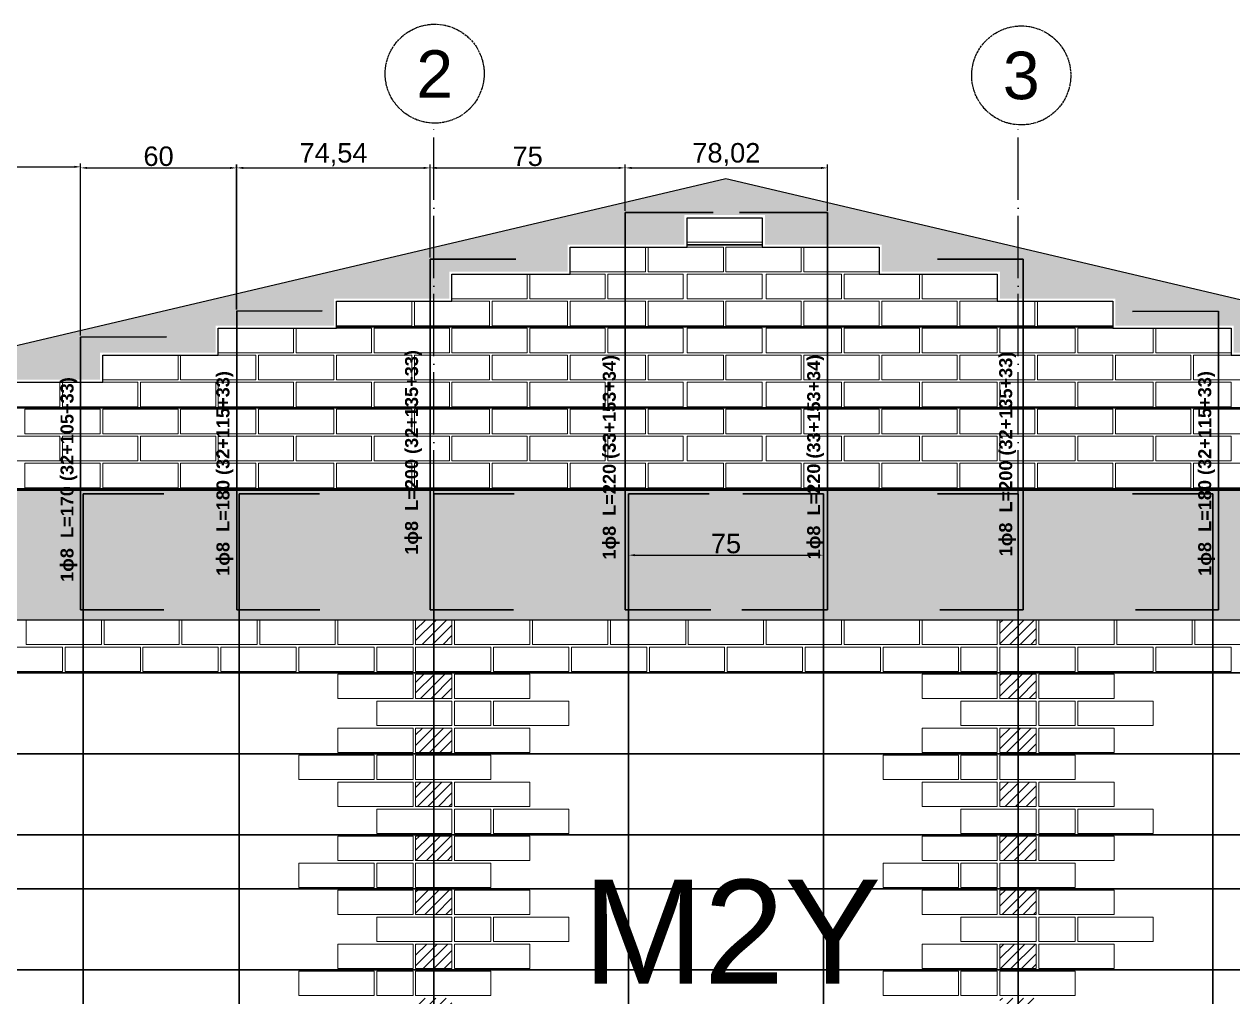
# Model space of a CAD drawing. Header units: centimetres. Extents: x 778 to 15841, y 1585 to 3584.
# Drawn here: x 8023.4 to 8488.8, y 3013.8 to 3388.4 of the extents above; entities that cross this region are included whole.
import ezdxf

# ---------------------------------------------------------------- set-up
doc = ezdxf.new("R2010")
doc.units = ezdxf.units.CM
doc.linetypes.add('ACAD_ISO04W100', pattern=[30, 24, -3, 0, -3])
doc.linetypes.add('TransientTextAxis', pattern=[0.3, 0.2, -0.1, 0, 0])
doc.layers.get('DEFPOINTS').update_dxf_attribs({"color": 250})
doc.layers.add('armadura horizotal', color=7, linetype='Continuous', lineweight=30, true_color=0xff9eff)
doc.layers.add('Ceramico 1.0', color=7, linetype='Continuous', lineweight=5, true_color=0xc73200)
doc.layers.add('armadura vertical', color=6, linetype='Continuous', lineweight=30)
for name, color, linetype in [('Cadena', 8, 'Continuous'), ('Cotas', 80, 'Continuous'), ('EJES', 8, 'Continuous'), ('TEXTO-PIERS', 7, 'Continuous')]:
    doc.layers.add(name, color=color, linetype=linetype)
doc.styles.get("Standard").update_dxf_attribs({"font": 'arial.ttf'})
doc.dimstyles.new('ISO-25', dxfattribs={"dimtxt": 7.5, "dimasz": 2.5, "dimexe": 1.25, "dimexo": 0.625, "dimtad": 1, "dimtxsty": 'Standard', "dimcen": 2.5, "dimadec": 0, "dimazin": 0, "dimtfac": 1, "dimtmove": 0, "dimatfit": 3, "dimfxl": 1, "dimarcsym": 0})
pattern_1 = [(50, (2632.574, 11.806), (36.43693, -3.18782), [3.81, -41.91]), (355, (2632.574, 11.806), (-7.04868, 38.21137), [3.048, -33.52812]), (100.45144, (2635.61, 11.54), (29.38825, 35.02355), [3.238, -35.61805]), (46.1842, (2632.574, 21.966), (54.2158, -8.40847), [5.715, -62.865]), (96.6356, (2637.09, 21.265), (47.48083, 49.48522), [4.857, -53.4271]), (351.18415, (2632.574, 21.966), (47.48083, 49.48522), [4.572, -50.29195]), (21, (2637.654, 19.426), (30.32288, -20.45304), [3.81, -41.91]), (326, (2637.654, 19.426), (12.3604, 36.8376), [3.048, -33.528]), (71.45144, (2640.18, 17.72), (42.68328, 16.38455), [3.238, -35.61799]), (37.5, (2632.574, 11.806), (0.61772, 16.911008), [0, -33.1216, 0, -34.036, 0, -33.655]), (7.5, (2632.574, 11.806), (13.363933, 20.036115), [0, -19.4056, 0, -32.3596, 0, -12.827]), (327.5, (2621.245, 11.806), (27.11812, -1.14575), [0, -12.7, 0, -39.624, 0, -52.578]), (317.5, (2616.165, 11.806), (29.62584, 5.0853), [0, -16.51, 0, -26.3144, 0, -37.338])]

# ---------------------------------------------------------------- blocks, each defined once
blk = doc.blocks.new('*D206')
at = {"layer": 'Cotas', "color": 0, "lineweight": -2, "transparency": 16777216}
for p, q in [((8256.13, 3206.82), (8256.13, 3182.63)), ((8331.13, 3206.82), (8331.13, 3182.63)), ((8258.63, 3183.88), (8328.63, 3183.88))]:
    blk.add_line(p, q, dxfattribs=at)
at = {"layer": 'Cotas', "color": 0, "transparency": 16777216}
for points in [[(8258.63, 3184.29), (8258.63, 3183.46), (8256.13, 3183.88)], [(8328.63, 3184.29), (8328.63, 3183.46), (8331.13, 3183.88)]]:
    blk.add_solid(points, dxfattribs=at)
at = {"layer": 'DEFPOINTS', "color": 0, "transparency": 16777216}
for p in [(8256.13, 3207.44), (8331.13, 3207.44), (8331.13, 3183.88)]:
    blk.add_point(p, dxfattribs=at)
at = {"layer": 'Cotas', "color": 0, "transparency": 16777216, "insert": (8293.63, 3188.31), "char_height": 7.5, "attachment_point": 5}
blk.add_mtext('75', dxfattribs=at)
blk = doc.blocks.new('*D209')
at = {"layer": 'Cotas', "color": 0, "lineweight": -2, "transparency": 16777216}
for p, q in [((7985.13, 3253.49), (7985.13, 3334.69)), ((7987.63, 3333.44), (8042.63, 3333.44)), ((8045.13, 3268.49), (8045.13, 3334.69))]:
    blk.add_line(p, q, dxfattribs=at)
at = {"layer": 'Cotas', "color": 0, "transparency": 16777216}
for points in [[(7987.63, 3333.86), (7987.63, 3333.03), (7985.13, 3333.44)], [(8042.63, 3333.86), (8042.63, 3333.03), (8045.13, 3333.44)]]:
    blk.add_solid(points, dxfattribs=at)
at = {"layer": 'DEFPOINTS', "color": 0, "transparency": 16777216}
for p in [(8045.13, 3333.44), (8045.13, 3267.86), (7985.13, 3252.86)]:
    blk.add_point(p, dxfattribs=at)
at = {"layer": 'Cotas', "color": 0, "transparency": 16777216, "insert": (8015.13, 3337.9), "char_height": 7.5, "attachment_point": 5}
blk.add_mtext('60', dxfattribs=at)
blk = doc.blocks.new('*D210')
at = {"layer": 'Cotas', "color": 0, "lineweight": -2, "transparency": 16777216}
for p, q in [((8045.13, 3268.49), (8045.13, 3334.28)), ((8047.63, 3333.03), (8102.62, 3333.03)), ((8105.12, 3278.49), (8105.12, 3334.28))]:
    blk.add_line(p, q, dxfattribs=at)
at = {"layer": 'Cotas', "color": 0, "transparency": 16777216}
for points in [[(8047.63, 3333.44), (8047.63, 3332.61), (8045.13, 3333.03)], [(8102.62, 3333.44), (8102.62, 3332.61), (8105.12, 3333.03)]]:
    blk.add_solid(points, dxfattribs=at)
at = {"layer": 'DEFPOINTS', "color": 0, "transparency": 16777216}
for p in [(8105.12, 3333.03), (8105.12, 3277.86), (8045.13, 3267.86)]:
    blk.add_point(p, dxfattribs=at)
at = {"layer": 'Cotas', "color": 0, "transparency": 16777216, "insert": (8075.12, 3337.48), "char_height": 7.5, "attachment_point": 5}
blk.add_mtext('60', dxfattribs=at)
blk = doc.blocks.new('*D211')
at = {"layer": 'Cotas', "color": 0, "lineweight": -2, "transparency": 16777216}
for p, q in [((8105.21, 3278.49), (8105.21, 3334.28)), ((8107.71, 3333.03), (8177.26, 3333.03)), ((8179.76, 3298.49), (8179.76, 3334.28))]:
    blk.add_line(p, q, dxfattribs=at)
at = {"layer": 'Cotas', "color": 0, "transparency": 16777216}
for points in [[(8107.71, 3333.44), (8107.71, 3332.61), (8105.21, 3333.03)], [(8177.26, 3333.44), (8177.26, 3332.61), (8179.76, 3333.03)]]:
    blk.add_solid(points, dxfattribs=at)
at = {"layer": 'DEFPOINTS', "color": 0, "transparency": 16777216}
for p in [(8179.76, 3333.03), (8179.76, 3297.86), (8105.21, 3277.86)]:
    blk.add_point(p, dxfattribs=at)
at = {"layer": 'Cotas', "color": 0, "transparency": 16777216, "insert": (8142.49, 3338.14), "char_height": 7.5, "attachment_point": 5}
blk.add_mtext('74,54', dxfattribs=at)
blk = doc.blocks.new('*D212')
at = {"layer": 'Cotas', "color": 0, "lineweight": -2, "transparency": 16777216}
for p, q in [((8179.76, 3298.49), (8179.76, 3334.28)), ((8182.26, 3333.03), (8252.26, 3333.03)), ((8254.76, 3316.49), (8254.76, 3334.28))]:
    blk.add_line(p, q, dxfattribs=at)
at = {"layer": 'Cotas', "color": 0, "transparency": 16777216}
for points in [[(8182.26, 3333.44), (8182.26, 3332.61), (8179.76, 3333.03)], [(8252.26, 3333.44), (8252.26, 3332.61), (8254.76, 3333.03)]]:
    blk.add_solid(points, dxfattribs=at)
at = {"layer": 'DEFPOINTS', "color": 0, "transparency": 16777216}
for p in [(8254.76, 3333.03), (8254.76, 3315.86), (8179.76, 3297.86)]:
    blk.add_point(p, dxfattribs=at)
at = {"layer": 'Cotas', "color": 0, "transparency": 16777216, "insert": (8217.26, 3337.47), "char_height": 7.5, "attachment_point": 5}
blk.add_mtext('75', dxfattribs=at)
blk = doc.blocks.new('*D213')
at = {"layer": 'Cotas', "color": 0, "lineweight": -2, "transparency": 16777216}
for p, q in [((8254.76, 3316.49), (8254.76, 3334.28)), ((8257.26, 3333.03), (8330.28, 3333.03)), ((8332.78, 3316.49), (8332.78, 3334.28))]:
    blk.add_line(p, q, dxfattribs=at)
at = {"layer": 'Cotas', "color": 0, "transparency": 16777216}
for points in [[(8257.26, 3333.44), (8257.26, 3332.61), (8254.76, 3333.03)], [(8330.28, 3333.44), (8330.28, 3332.61), (8332.78, 3333.03)]]:
    blk.add_solid(points, dxfattribs=at)
at = {"layer": 'DEFPOINTS', "color": 0, "transparency": 16777216}
for p in [(8332.78, 3333.03), (8254.76, 3315.86), (8332.78, 3315.86)]:
    blk.add_point(p, dxfattribs=at)
at = {"layer": 'Cotas', "color": 0, "transparency": 16777216, "insert": (8293.77, 3338.16), "char_height": 7.5, "attachment_point": 5}
blk.add_mtext('78,02', dxfattribs=at)

msp = doc.modelspace()

# ---------------------------------------------------------------- hatches: boundary and pattern name
at = {"layer": 'Cadena'}
h = msp.add_hatch(dxfattribs=at)
h.set_pattern_fill('AR-CONC', color=256, scale=0.2)
h.set_pattern_definition(pattern_1)
h.paths.add_polyline_path([(8293.626, 3318.587), (8759.506, 3208.861), (8803.126, 3208.861), (8293.626, 3328.861), (7784.126, 3208.861), (7794.126, 3208.861), (7827.746, 3208.861)])
h = msp.add_hatch(dxfattribs=at)
h.set_pattern_fill('AR-CONC', color=256, scale=0.2)
h.paths.add_polyline_path([(7872.625, 3219.261), (7872.625, 3220.261), (7873.625, 3220.261), (7888.125, 3220.261), (7902.625, 3220.261), (7903.625, 3220.261), (7918.125, 3220.261), (7918.125, 3229.661), (7918.125, 3229.661), (7947.125, 3229.661), (7947.125, 3220.261), (7948.125, 3220.261), (7948.125, 3229.661), (7963.625, 3229.661), (7963.625, 3240.061), (7992.625, 3240.061), (7992.625, 3241.061), (7993.625, 3241.061), (8007.125, 3241.061), (8007.125, 3241.061), (8007.125, 3245.612), (8007.125, 3250.461), (8007.125, 3251.461), (8008.125, 3251.461), (8022.625, 3251.461), (8037.125, 3251.461), (8038.125, 3251.461), (8052.625, 3251.461), (8052.625, 3256.012), (8052.625, 3260.861), (8052.625, 3261.861), (8053.625, 3261.861), (8068.125, 3261.861), (8082.625, 3261.861), (8083.626, 3261.861), (8097.126, 3261.861), (8097.126, 3266.412), (8097.126, 3271.261), (8097.126, 3272.261), (8098.126, 3272.261), (8112.626, 3272.261), (8127.126, 3272.261), (8128.126, 3272.261), (8142.626, 3272.261), (8142.626, 3272.261), (8142.626, 3276.812), (8142.626, 3281.661), (8142.626, 3282.661), (8143.626, 3282.661), (8158.126, 3282.661), (8172.626, 3282.661), (8172.626, 3282.661), (8173.626, 3282.661), (8181.125, 3282.661), (8181.125, 3302.364), (7791.125, 3210.509), (7791.125, 3208.861), (7794.126, 3208.861), (7872.625, 3208.861), (7872.625, 3209.861), (7872.625, 3214.412)])
h.paths.add_polyline_path([(8293.626, 3328.861), (8181.125, 3302.364), (8181.125, 3282.661), (8187.126, 3282.661), (8187.126, 3282.661), (8187.126, 3287.212), (8187.126, 3292.061), (8187.126, 3293.061), (8188.126, 3293.061), (8202.626, 3293.061), (8217.126, 3293.061), (8218.126, 3293.061), (8232.626, 3293.061), (8232.626, 3297.612), (8232.626, 3302.461), (8232.626, 3303.461), (8233.626, 3303.461), (8248.126, 3303.461), (8262.626, 3303.461), (8262.626, 3303.461), (8263.626, 3303.461), (8277.626, 3303.461), (8277.626, 3304.461), (8277.626, 3309.012), (8277.626, 3313.861), (8277.626, 3314.861), (8278.626, 3314.861), (8293.126, 3314.861), (8307.626, 3314.861), (8308.626, 3314.861), (8308.626, 3313.861), (8308.626, 3309.161), (8308.626, 3304.461), (8308.626, 3303.461), (8322.626, 3303.461), (8323.626, 3303.461), (8338.126, 3303.461), (8352.626, 3303.461), (8353.626, 3303.461), (8353.626, 3302.461), (8353.626, 3297.612), (8353.626, 3293.061), (8368.126, 3293.061), (8369.126, 3293.061), (8383.626, 3293.061), (8398.126, 3293.061), (8399.126, 3293.061), (8399.126, 3292.061), (8399.126, 3287.212), (8399.126, 3282.661), (8406.125, 3282.661), (8406.125, 3302.364)])
h.paths.add_polyline_path([(8406.125, 3302.364), (8406.125, 3282.661), (8412.626, 3282.661), (8413.626, 3282.661), (8428.126, 3282.661), (8442.626, 3282.661), (8443.626, 3282.661), (8443.626, 3281.661), (8443.626, 3276.812), (8443.626, 3272.261), (8458.126, 3272.261), (8459.126, 3272.261), (8473.626, 3272.261), (8488.126, 3272.261), (8489.126, 3272.261), (8489.126, 3271.261), (8489.126, 3266.412), (8489.126, 3261.861), (8502.626, 3261.861), (8503.626, 3261.861), (8518.126, 3261.861), (8532.626, 3261.861), (8533.626, 3261.861), (8533.626, 3260.861), (8533.626, 3256.012), (8533.626, 3251.461), (8548.126, 3251.461), (8549.126, 3251.461), (8563.626, 3251.461), (8578.126, 3251.461), (8579.126, 3251.461), (8579.126, 3250.461), (8579.126, 3245.612), (8579.126, 3241.061), (8592.626, 3241.061), (8593.626, 3241.061), (8608.126, 3241.061), (8622.626, 3241.061), (8623.626, 3241.061), (8623.626, 3240.061), (8623.626, 3235.212), (8623.626, 3230.661), (8623.626, 3230.661), (8638.126, 3230.661), (8638.126, 3230.661), (8639.126, 3230.661), (8653.626, 3230.661), (8668.126, 3230.661), (8669.126, 3230.661), (8669.126, 3229.661), (8669.126, 3224.812), (8669.126, 3220.261), (8682.626, 3220.261), (8683.626, 3220.261), (8698.126, 3220.261), (8712.626, 3220.261), (8713.626, 3220.261), (8713.626, 3219.261), (8713.626, 3214.412), (8713.626, 3209.861), (8713.626, 3208.861), (8796.125, 3208.861), (8796.125, 3210.509)])
h = msp.add_hatch(dxfattribs=at)
h.set_pattern_fill('AR-CONC', color=256, scale=0.2)
h.set_pattern_definition(pattern_1)
h.paths.add_polyline_path([(8803.126, 3208.861), (7784.126, 3208.861), (7784.126, 3158.861), (7799.626, 3158.861), (7799.626, 3158.861), (7828.626, 3158.861), (7829.626, 3158.861), (7829.626, 3158.861), (7858.626, 3158.861), (8803.126, 3158.861)])
at = {"layer": 'Ceramico 1.0'}
h = msp.add_hatch(dxfattribs=at)
h.set_pattern_fill('ANSI31', color=256, scale=0.9)
h.paths.add_polyline_path([(8188.125, 3158.861), (8174.125, 3158.861), (8174.125, 3149.461), (8188.125, 3149.461)])
h.paths.add_polyline_path([(8188.125, 3138.061), (8174.125, 3138.061), (8174.125, 3128.661), (8188.125, 3128.661)])
h.paths.add_polyline_path([(8188.125, 3117.261), (8174.125, 3117.261), (8174.125, 3107.861), (8188.125, 3107.861)])
h.paths.add_polyline_path([(8188.125, 3096.461), (8174.125, 3096.461), (8174.125, 3087.061), (8188.125, 3087.061)])
h.paths.add_polyline_path([(8188.125, 3075.661), (8174.125, 3075.661), (8174.125, 3066.261), (8188.125, 3066.261)])
h.paths.add_polyline_path([(8188.125, 3054.861), (8174.125, 3054.861), (8174.125, 3045.461), (8188.125, 3045.461)])
h.paths.add_polyline_path([(8188.125, 3034.061), (8174.125, 3034.061), (8174.125, 3024.661), (8188.125, 3024.661)])
h.paths.add_polyline_path([(8188.125, 3013.261), (8174.125, 3013.261), (8174.125, 3003.861), (8188.125, 3003.861)])
h.paths.add_polyline_path([(8188.125, 2992.461), (8174.125, 2992.461), (8174.125, 2983.061), (8188.125, 2983.061)])
h.paths.add_polyline_path([(8188.125, 2971.661), (8174.125, 2971.661), (8174.125, 2962.261), (8188.125, 2962.261)])
h.paths.add_polyline_path([(8188.125, 2950.861), (8174.125, 2950.861), (8174.125, 2941.461), (8188.125, 2941.461)])
h.paths.add_polyline_path([(8188.125, 2930.061), (8174.125, 2930.061), (8174.125, 2920.661), (8188.125, 2920.661)])
h.paths.add_polyline_path([(8188.125, 2909.261), (8174.125, 2909.261), (8174.125, 2899.861), (8188.125, 2899.861)])
h = msp.add_hatch(dxfattribs=at)
h.set_pattern_fill('ANSI31', color=256, scale=0.9)
h.paths.add_polyline_path([(8413.125, 3158.861), (8399.125, 3158.861), (8399.125, 3149.461), (8413.125, 3149.461)])
h.paths.add_polyline_path([(8413.125, 3138.061), (8399.125, 3138.061), (8399.125, 3128.661), (8413.125, 3128.661)])
h.paths.add_polyline_path([(8413.125, 3117.261), (8399.126, 3117.261), (8399.126, 3107.861), (8413.125, 3107.861)])
h.paths.add_polyline_path([(8413.126, 3096.461), (8399.126, 3096.461), (8399.126, 3087.061), (8413.126, 3087.061)])
h.paths.add_polyline_path([(8413.126, 3075.661), (8399.126, 3075.661), (8399.126, 3066.261), (8413.126, 3066.261)])
h.paths.add_polyline_path([(8413.126, 3054.861), (8399.126, 3054.861), (8399.126, 3045.461), (8413.126, 3045.461)])
h.paths.add_polyline_path([(8413.126, 3034.061), (8399.126, 3034.061), (8399.126, 3024.661), (8413.126, 3024.661)])
h.paths.add_polyline_path([(8413.126, 3013.261), (8399.126, 3013.261), (8399.126, 3003.861), (8413.126, 3003.861)])
h.paths.add_polyline_path([(8413.126, 2992.461), (8399.126, 2992.461), (8399.126, 2983.061), (8413.126, 2983.061)])
h.paths.add_polyline_path([(8413.126, 2971.661), (8399.126, 2971.661), (8399.126, 2962.261), (8413.126, 2962.261)])
h.paths.add_polyline_path([(8413.126, 2950.861), (8399.126, 2950.861), (8399.126, 2941.461), (8413.126, 2941.461)])
h.paths.add_polyline_path([(8413.126, 2930.061), (8399.126, 2930.061), (8399.126, 2920.661), (8413.126, 2920.661)])
h.paths.add_polyline_path([(8413.125, 2909.261), (8399.125, 2909.261), (8399.125, 2899.861), (8413.125, 2899.861)])

# ---------------------------------------------------------------- linework, layer by layer
at = {"layer": 'armadura horizotal'}
for p, q in [((8278.626, 3303.461), (8307.626, 3303.461)), ((8143.626, 3271.761), (8442.626, 3271.761)), ((8008.125, 3240.561), (8578.126, 3240.561)), ((7873.625, 3209.361), (8712.626, 3209.36)), ((7784.125, 3138.561), (8803.125, 3138.574)), ((7784.125, 3107.361), (8803.125, 3107.374)), ((7784.125, 3076.161), (8803.125, 3076.174)), ((7784.125, 3055.361), (8803.125, 3055.374)), ((7784.125, 3024.161), (8803.125, 3024.174))]:
    msp.add_line(p, q, dxfattribs=at)
at = {"layer": 'armadura vertical'}
for p, q in [((8254.758, 3162.861), (8254.758, 3315.861)), ((8254.758, 3315.861), (8288.758, 3315.861)), ((8298.777, 3315.861), (8332.777, 3315.861)), ((8332.777, 3162.861), (8332.777, 3315.861)), ((8179.758, 3162.861), (8179.758, 3297.861)), ((8179.758, 3297.861), (8212.758, 3297.861)), ((8375.04, 3297.861), (8408.04, 3297.861)), ((8408.04, 3162.861), (8408.04, 3297.861)), ((8105.12, 3277.861), (8138.12, 3277.936)), ((8105.213, 3162.861), (8105.213, 3277.861)), ((8450.185, 3277.785), (8483.185, 3277.86)), ((8483.278, 3162.86), (8483.278, 3277.86)), ((8045.125, 3267.861), (8078.125, 3267.981)), ((8045.125, 3162.861), (8045.125, 3267.861)), ((8046.125, 2849.443), (8046.125, 3207.443)), ((8046.125, 3207.443), (8077.125, 3207.443)), ((8106.125, 2849.443), (8106.125, 3207.443)), ((8106.125, 3207.443), (8137.125, 3207.443)), ((8181.125, 2849.443), (8181.125, 3207.443)), ((8181.125, 3207.443), (8212.125, 3207.443)), ((8256.125, 2849.443), (8256.125, 3207.443)), ((8256.125, 3207.443), (8287.125, 3207.443)), ((8300.125, 3207.443), (8331.125, 3207.443)), ((8331.125, 2849.443), (8331.125, 3207.443)), ((8375.125, 3207.443), (8406.125, 3207.443)), ((8406.125, 2849.443), (8406.125, 3207.443)), ((8450.125, 3207.443), (8481.125, 3207.443)), ((8481.125, 2849.443), (8481.125, 3207.443)), ((8077.125, 3162.861), (8045.125, 3162.861)), ((8137.213, 3162.852), (8105.213, 3162.861)), ((8211.757, 3162.861), (8179.758, 3162.861)), ((8254.758, 3162.861), (8287.758, 3162.861)), ((8299.777, 3162.861), (8332.777, 3162.861)), ((8408.04, 3162.861), (8376.041, 3162.861)), ((8483.278, 3162.852), (8451.278, 3162.86))]:
    msp.add_line(p, q, dxfattribs=at)
at = {"layer": 'Cadena'}
for p, q in [((7784.126, 3208.861), (8803.126, 3208.861)), ((7784.126, 3208.861), (8293.626, 3208.861)), ((8803.126, 3158.861), (7784.126, 3158.861))]:
    msp.add_line(p, q, dxfattribs=at)
for points in [[(8803.126, 3208.861), (8293.626, 3328.861), (7784.126, 3208.861)], [(8008.125, 3250.461), (8053.625, 3250.461), (8053.625, 3260.861), (8098.126, 3260.861), (8098.126, 3271.261), (8143.626, 3271.261), (8143.626, 3281.661), (8188.126, 3281.661), (8188.126, 3292.061), (8233.626, 3292.061), (8233.626, 3302.461), (8278.626, 3302.461), (8278.626, 3313.861), (8307.626, 3313.861), (8307.626, 3302.461), (8352.626, 3302.461), (8352.626, 3292.061), (8398.126, 3292.061), (8398.126, 3281.661), (8442.626, 3281.661), (8442.626, 3271.261), (8488.126, 3271.261), (8488.126, 3260.861), (8532.626, 3260.861)]]:
    msp.add_lwpolyline(points, dxfattribs=at)
at = {"layer": 'Ceramico 1.0'}
for points in [[(8307.626, 3313.861), (8307.626, 3304.461), (8278.626, 3304.461), (8278.626, 3313.861)], [(8262.626, 3302.461), (8262.626, 3293.061), (8233.626, 3293.061), (8233.626, 3302.461)], [(8292.626, 3302.461), (8292.626, 3293.061), (8263.626, 3293.061), (8263.626, 3302.461)], [(8293.626, 3302.461), (8293.626, 3293.061), (8322.626, 3293.061), (8322.626, 3302.461)], [(8323.626, 3302.461), (8323.626, 3293.061), (8352.626, 3293.061), (8352.626, 3302.461)], [(8217.126, 3292.061), (8217.126, 3282.661), (8188.126, 3282.661), (8188.126, 3292.061)], [(8247.126, 3292.061), (8247.126, 3282.661), (8218.126, 3282.661), (8218.126, 3292.061)], [(8277.126, 3292.061), (8277.126, 3282.661), (8248.126, 3282.661), (8248.126, 3292.061)], [(8307.626, 3292.061), (8307.626, 3282.661), (8278.626, 3282.661), (8278.626, 3292.061)], [(8309.126, 3292.061), (8309.126, 3282.661), (8338.126, 3282.661), (8338.126, 3292.061)], [(8339.126, 3292.061), (8339.126, 3282.661), (8368.126, 3282.661), (8368.126, 3292.061)], [(8369.126, 3292.061), (8369.126, 3282.661), (8398.126, 3282.661), (8398.126, 3292.061)], [(8172.626, 3281.661), (8172.626, 3272.261), (8143.626, 3272.261), (8143.626, 3281.661)], [(8202.626, 3281.661), (8202.626, 3272.261), (8173.626, 3272.261), (8173.626, 3281.661)], [(8232.626, 3281.661), (8232.626, 3272.261), (8203.626, 3272.261), (8203.626, 3281.661)], [(8262.626, 3281.661), (8262.626, 3272.261), (8233.626, 3272.261), (8233.626, 3281.661)], [(8292.626, 3281.661), (8292.626, 3272.261), (8263.626, 3272.261), (8263.626, 3281.661)], [(8293.626, 3281.661), (8293.626, 3272.261), (8322.626, 3272.261), (8322.626, 3281.661)], [(8323.626, 3281.661), (8323.626, 3272.261), (8352.626, 3272.261), (8352.626, 3281.661)], [(8353.626, 3281.661), (8353.626, 3272.261), (8382.626, 3272.261), (8382.626, 3281.661)], [(8383.626, 3281.661), (8383.626, 3272.261), (8412.626, 3272.261), (8412.626, 3281.661)], [(8413.626, 3281.661), (8413.626, 3272.261), (8442.626, 3272.261), (8442.626, 3281.661)], [(8127.126, 3271.261), (8127.126, 3261.861), (8098.126, 3261.861), (8098.126, 3271.261)], [(8157.126, 3271.261), (8157.126, 3261.861), (8128.126, 3261.861), (8128.126, 3271.261)], [(8187.126, 3271.261), (8187.126, 3261.861), (8158.126, 3261.861), (8158.126, 3271.261)], [(8217.126, 3271.261), (8217.126, 3261.861), (8188.126, 3261.861), (8188.126, 3271.261)], [(8247.126, 3271.261), (8247.126, 3261.861), (8218.126, 3261.861), (8218.126, 3271.261)], [(8277.126, 3271.261), (8277.126, 3261.861), (8248.126, 3261.861), (8248.126, 3271.261)], [(8307.626, 3271.261), (8307.626, 3261.861), (8278.626, 3261.861), (8278.626, 3271.261)], [(8309.126, 3271.261), (8309.126, 3261.861), (8338.126, 3261.861), (8338.126, 3271.261)], [(8339.126, 3271.261), (8339.126, 3261.861), (8368.126, 3261.861), (8368.126, 3271.261)], [(8369.126, 3271.261), (8369.126, 3261.861), (8398.126, 3261.861), (8398.126, 3271.261)], [(8399.126, 3271.261), (8399.126, 3261.861), (8428.126, 3261.861), (8428.126, 3271.261)], [(8429.126, 3271.261), (8429.126, 3261.861), (8458.126, 3261.861), (8458.126, 3271.261)], [(8459.126, 3271.261), (8459.126, 3261.861), (8488.126, 3261.861), (8488.126, 3271.261)], [(8082.625, 3260.861), (8082.625, 3251.461), (8053.625, 3251.461), (8053.625, 3260.861)], [(8112.626, 3260.861), (8112.626, 3251.461), (8083.626, 3251.461), (8083.626, 3260.861)], [(8142.626, 3260.861), (8142.626, 3251.461), (8113.626, 3251.461), (8113.626, 3260.861)], [(8172.626, 3260.861), (8172.626, 3251.461), (8143.626, 3251.461), (8143.626, 3260.861)], [(8202.626, 3260.861), (8202.626, 3251.461), (8173.626, 3251.461), (8173.626, 3260.861)], [(8232.626, 3260.861), (8232.626, 3251.461), (8203.626, 3251.461), (8203.626, 3260.861)], [(8262.626, 3260.861), (8262.626, 3251.461), (8233.626, 3251.461), (8233.626, 3260.861)], [(8292.626, 3260.861), (8292.626, 3251.461), (8263.626, 3251.461), (8263.626, 3260.861)], [(8293.626, 3260.861), (8293.626, 3251.461), (8322.626, 3251.461), (8322.626, 3260.861)], [(8323.626, 3260.861), (8323.626, 3251.461), (8352.626, 3251.461), (8352.626, 3260.861)], [(8353.626, 3260.861), (8353.626, 3251.461), (8382.626, 3251.461), (8382.626, 3260.861)], [(8383.626, 3260.861), (8383.626, 3251.461), (8412.626, 3251.461), (8412.626, 3260.861)], [(8413.626, 3260.861), (8413.626, 3251.461), (8442.626, 3251.461), (8442.626, 3260.861)], [(8443.626, 3260.861), (8443.626, 3251.461), (8472.626, 3251.461), (8472.626, 3260.861)], [(8473.626, 3260.861), (8473.626, 3251.461), (8502.626, 3251.461), (8502.626, 3260.861)], [(8037.125, 3250.461), (8037.125, 3241.061), (8008.125, 3241.061), (8008.125, 3250.461)], [(8067.125, 3250.461), (8067.125, 3241.061), (8038.125, 3241.061), (8038.125, 3250.461)], [(8097.126, 3250.461), (8097.126, 3241.061), (8068.126, 3241.061), (8068.126, 3250.461)], [(8127.126, 3250.461), (8127.126, 3241.061), (8098.126, 3241.061), (8098.126, 3250.461)], [(8157.126, 3250.461), (8157.126, 3241.061), (8128.126, 3241.061), (8128.126, 3250.461)], [(8187.126, 3250.461), (8187.126, 3241.061), (8158.126, 3241.061), (8158.126, 3250.461)], [(8217.126, 3250.461), (8217.126, 3241.061), (8188.126, 3241.061), (8188.126, 3250.461)], [(8247.126, 3250.461), (8247.126, 3241.061), (8218.126, 3241.061), (8218.126, 3250.461)], [(8277.126, 3250.461), (8277.126, 3241.061), (8248.126, 3241.061), (8248.126, 3250.461)], [(8307.626, 3250.461), (8307.626, 3241.061), (8278.626, 3241.061), (8278.626, 3250.461)], [(8309.126, 3250.461), (8309.126, 3241.061), (8338.126, 3241.061), (8338.126, 3250.461)], [(8339.126, 3250.461), (8339.126, 3241.061), (8368.126, 3241.061), (8368.126, 3250.461)], [(8369.126, 3250.461), (8369.126, 3241.061), (8398.126, 3241.061), (8398.126, 3250.461)], [(8399.126, 3250.461), (8399.126, 3241.061), (8428.126, 3241.061), (8428.126, 3250.461)], [(8458.126, 3250.461), (8458.126, 3241.061), (8429.126, 3241.061), (8429.126, 3250.461)], [(8459.126, 3250.461), (8459.126, 3241.061), (8488.126, 3241.061), (8488.126, 3250.461)], [(8052.625, 3240.061), (8052.625, 3230.661), (8023.625, 3230.661), (8023.625, 3240.061)], [(8082.625, 3240.061), (8082.625, 3230.661), (8053.625, 3230.661), (8053.625, 3240.061)], [(8112.626, 3240.061), (8112.626, 3230.661), (8083.626, 3230.661), (8083.626, 3240.061)], [(8142.626, 3240.061), (8142.626, 3230.661), (8113.626, 3230.661), (8113.626, 3240.061)], [(8172.626, 3240.061), (8172.626, 3230.661), (8143.626, 3230.661), (8143.626, 3240.061)], [(8202.626, 3240.061), (8202.626, 3230.661), (8173.626, 3230.661), (8173.626, 3240.061)], [(8232.626, 3240.061), (8232.626, 3230.661), (8203.626, 3230.661), (8203.626, 3240.061)], [(8262.626, 3240.061), (8262.626, 3230.661), (8233.626, 3230.661), (8233.626, 3240.061)], [(8292.626, 3240.061), (8292.626, 3230.661), (8263.626, 3230.661), (8263.626, 3240.061)], [(8293.626, 3240.061), (8293.626, 3230.661), (8322.626, 3230.661), (8322.626, 3240.061)], [(8323.626, 3240.061), (8323.626, 3230.661), (8352.626, 3230.661), (8352.626, 3240.061)], [(8353.626, 3240.061), (8353.626, 3230.661), (8382.626, 3230.661), (8382.626, 3240.061)], [(8383.626, 3240.061), (8383.626, 3230.661), (8412.626, 3230.661), (8412.626, 3240.061)], [(8413.626, 3240.061), (8413.626, 3230.661), (8442.626, 3230.661), (8442.626, 3240.061)], [(8443.626, 3240.061), (8443.626, 3230.661), (8472.626, 3230.661), (8472.626, 3240.061)], [(8473.626, 3240.061), (8473.626, 3230.661), (8502.626, 3230.661), (8502.626, 3240.061)], [(8037.125, 3229.661), (8037.125, 3220.261), (8008.125, 3220.261), (8008.125, 3229.661)], [(8067.125, 3229.661), (8067.125, 3220.261), (8038.125, 3220.261), (8038.125, 3229.661)], [(8097.125, 3229.661), (8097.125, 3220.261), (8068.125, 3220.261), (8068.125, 3229.661)], [(8127.126, 3229.661), (8127.126, 3220.261), (8098.126, 3220.261), (8098.126, 3229.661)], [(8157.126, 3229.661), (8157.126, 3220.261), (8128.126, 3220.261), (8128.126, 3229.661)], [(8187.126, 3229.661), (8187.126, 3220.261), (8158.126, 3220.261), (8158.126, 3229.661)], [(8217.126, 3229.661), (8217.126, 3220.261), (8188.126, 3220.261), (8188.126, 3229.661)], [(8247.126, 3229.661), (8247.126, 3220.261), (8218.126, 3220.261), (8218.126, 3229.661)], [(8277.126, 3229.661), (8277.126, 3220.261), (8248.126, 3220.261), (8248.126, 3229.661)], [(8307.626, 3229.661), (8307.626, 3220.261), (8278.626, 3220.261), (8278.626, 3229.661)], [(8309.126, 3229.661), (8309.126, 3220.261), (8338.126, 3220.261), (8338.126, 3229.661)], [(8339.126, 3229.661), (8339.126, 3220.261), (8368.126, 3220.261), (8368.126, 3229.661)], [(8369.126, 3229.661), (8369.126, 3220.261), (8398.126, 3220.261), (8398.126, 3229.661)], [(8399.126, 3229.661), (8399.126, 3220.261), (8428.126, 3220.261), (8428.126, 3229.661)], [(8458.126, 3229.661), (8458.126, 3220.261), (8429.126, 3220.261), (8429.126, 3229.661)], [(8459.126, 3229.661), (8459.126, 3220.261), (8488.126, 3220.261), (8488.126, 3229.661)], [(8052.625, 3219.261), (8052.625, 3209.861), (8023.625, 3209.861), (8023.625, 3219.261)], [(8082.625, 3219.261), (8082.625, 3209.861), (8053.625, 3209.861), (8053.625, 3219.261)], [(8112.626, 3219.261), (8112.626, 3209.861), (8083.626, 3209.861), (8083.626, 3219.261)], [(8142.626, 3219.261), (8142.626, 3209.861), (8113.626, 3209.861), (8113.626, 3219.261)], [(8172.626, 3219.261), (8172.626, 3209.861), (8143.626, 3209.861), (8143.626, 3219.261)], [(8202.626, 3219.261), (8202.626, 3209.861), (8173.626, 3209.861), (8173.626, 3219.261)], [(8232.626, 3219.261), (8232.626, 3209.861), (8203.626, 3209.861), (8203.626, 3219.261)], [(8262.626, 3219.261), (8262.626, 3209.861), (8233.626, 3209.861), (8233.626, 3219.261)], [(8292.626, 3219.261), (8292.626, 3209.861), (8263.626, 3209.861), (8263.626, 3219.261)], [(8293.626, 3219.261), (8293.626, 3209.861), (8322.626, 3209.861), (8322.626, 3219.261)], [(8323.626, 3219.261), (8323.626, 3209.861), (8352.626, 3209.861), (8352.626, 3219.261)], [(8353.626, 3219.261), (8353.626, 3209.861), (8382.626, 3209.861), (8382.626, 3219.261)], [(8383.626, 3219.261), (8383.626, 3209.861), (8412.626, 3209.861), (8412.626, 3219.261)], [(8413.626, 3219.261), (8413.626, 3209.861), (8442.626, 3209.861), (8442.626, 3219.261)], [(8443.626, 3219.261), (8443.626, 3209.861), (8472.626, 3209.861), (8472.626, 3219.261)], [(8473.626, 3219.261), (8473.626, 3209.861), (8502.626, 3209.861), (8502.626, 3219.261)], [(8053.125, 3158.861), (8053.125, 3149.461), (8024.125, 3149.461), (8024.125, 3158.861)], [(8083.125, 3158.861), (8083.125, 3149.461), (8054.125, 3149.461), (8054.125, 3158.861)], [(8113.125, 3158.861), (8113.125, 3149.461), (8084.125, 3149.461), (8084.125, 3158.861)], [(8143.125, 3158.861), (8143.125, 3149.461), (8114.125, 3149.461), (8114.125, 3158.861)], [(8173.125, 3158.861), (8173.125, 3149.461), (8144.125, 3149.461), (8144.125, 3158.861)], [(8188.125, 3158.861), (8188.125, 3149.461), (8174.125, 3149.461), (8174.125, 3158.861)], [(8218.125, 3158.861), (8218.125, 3149.461), (8189.125, 3149.461), (8189.125, 3158.861)], [(8248.125, 3158.861), (8248.125, 3149.461), (8219.125, 3149.461), (8219.125, 3158.861)], [(8278.125, 3158.861), (8278.125, 3149.461), (8249.125, 3149.461), (8249.125, 3158.861)], [(8308.125, 3158.861), (8308.125, 3149.461), (8279.125, 3149.461), (8279.125, 3158.861)], [(8338.125, 3158.861), (8338.125, 3149.461), (8309.125, 3149.461), (8309.125, 3158.861)], [(8368.125, 3158.861), (8368.125, 3149.461), (8339.125, 3149.461), (8339.125, 3158.861)], [(8398.125, 3158.861), (8398.125, 3149.461), (8369.125, 3149.461), (8369.125, 3158.861)], [(8413.125, 3158.861), (8413.125, 3149.461), (8399.125, 3149.461), (8399.125, 3158.861)], [(8443.125, 3158.861), (8443.125, 3149.461), (8414.125, 3149.461), (8414.125, 3158.861)], [(8473.125, 3158.861), (8473.125, 3149.461), (8444.125, 3149.461), (8444.125, 3158.861)], [(8503.125, 3158.861), (8503.125, 3149.461), (8474.125, 3149.461), (8474.125, 3158.861)], [(8038.125, 3148.461), (8038.125, 3139.061), (8009.125, 3139.061), (8009.125, 3148.461)], [(8068.125, 3148.461), (8068.125, 3139.061), (8039.125, 3139.061), (8039.125, 3148.461)], [(8098.125, 3148.461), (8098.125, 3139.061), (8069.125, 3139.061), (8069.125, 3148.461)], [(8128.125, 3148.461), (8128.125, 3139.061), (8099.125, 3139.061), (8099.125, 3148.461)], [(8158.125, 3148.461), (8158.125, 3139.061), (8129.125, 3139.061), (8129.125, 3148.461)], [(8173.125, 3148.461), (8173.125, 3139.061), (8159.125, 3139.061), (8159.125, 3148.461)], [(8203.125, 3148.461), (8203.125, 3139.061), (8174.125, 3139.061), (8174.125, 3148.461)], [(8233.125, 3148.461), (8233.125, 3139.061), (8204.125, 3139.061), (8204.125, 3148.461)], [(8263.125, 3148.461), (8263.125, 3139.061), (8234.125, 3139.061), (8234.125, 3148.461)], [(8293.125, 3148.461), (8293.125, 3139.061), (8264.125, 3139.061), (8264.125, 3148.461)], [(8323.125, 3148.461), (8323.125, 3139.061), (8294.125, 3139.061), (8294.125, 3148.461)], [(8353.125, 3148.461), (8353.125, 3139.061), (8324.125, 3139.061), (8324.125, 3148.461)], [(8383.125, 3148.461), (8383.125, 3139.061), (8354.125, 3139.061), (8354.125, 3148.461)], [(8398.125, 3148.461), (8398.125, 3139.061), (8384.125, 3139.061), (8384.125, 3148.461)], [(8428.125, 3148.461), (8428.125, 3139.061), (8399.125, 3139.061), (8399.125, 3148.461)], [(8458.125, 3148.461), (8458.125, 3139.061), (8429.125, 3139.061), (8429.125, 3148.461)], [(8488.125, 3148.461), (8488.125, 3139.061), (8459.125, 3139.061), (8459.125, 3148.461)], [(8173.125, 3138.061), (8173.125, 3128.661), (8144.125, 3128.661), (8144.125, 3138.061)], [(8188.125, 3138.061), (8188.125, 3128.661), (8174.125, 3128.661), (8174.125, 3138.061)], [(8218.125, 3138.061), (8218.125, 3128.661), (8189.125, 3128.661), (8189.125, 3138.061)], [(8398.125, 3138.061), (8398.125, 3128.661), (8369.125, 3128.661), (8369.125, 3138.061)], [(8413.125, 3138.061), (8413.125, 3128.661), (8399.125, 3128.661), (8399.125, 3138.061)], [(8443.125, 3138.061), (8443.125, 3128.661), (8414.125, 3128.661), (8414.125, 3138.061)], [(8188.125, 3127.661), (8188.125, 3118.261), (8159.125, 3118.261), (8159.125, 3127.661)], [(8203.125, 3127.661), (8203.125, 3118.261), (8189.125, 3118.261), (8189.125, 3127.661)], [(8233.125, 3127.661), (8233.125, 3118.261), (8204.125, 3118.261), (8204.125, 3127.661)], [(8413.125, 3127.661), (8413.125, 3118.261), (8384.125, 3118.261), (8384.125, 3127.661)], [(8428.126, 3127.661), (8428.126, 3118.261), (8414.126, 3118.261), (8414.126, 3127.661)], [(8458.126, 3127.661), (8458.126, 3118.261), (8429.126, 3118.261), (8429.126, 3127.661)], [(8173.125, 3117.261), (8173.125, 3107.861), (8144.125, 3107.861), (8144.125, 3117.261)], [(8188.125, 3117.261), (8188.125, 3107.861), (8174.125, 3107.861), (8174.125, 3117.261)], [(8218.125, 3117.261), (8218.125, 3107.861), (8189.125, 3107.861), (8189.125, 3117.261)], [(8398.125, 3117.261), (8398.125, 3107.861), (8369.125, 3107.861), (8369.125, 3117.261)], [(8413.125, 3117.261), (8413.125, 3107.861), (8399.126, 3107.861), (8399.126, 3117.261)], [(8443.126, 3117.261), (8443.126, 3107.861), (8414.126, 3107.861), (8414.126, 3117.261)], [(8158.125, 3106.861), (8158.125, 3097.461), (8129.125, 3097.461), (8129.125, 3106.861)], [(8173.125, 3106.861), (8173.125, 3097.461), (8159.125, 3097.461), (8159.125, 3106.861)], [(8203.125, 3106.861), (8203.125, 3097.461), (8174.125, 3097.461), (8174.125, 3106.861)], [(8383.125, 3106.861), (8383.125, 3097.461), (8354.125, 3097.461), (8354.125, 3106.861)], [(8398.126, 3106.861), (8398.126, 3097.461), (8384.125, 3097.461), (8384.125, 3106.861)], [(8428.126, 3106.861), (8428.126, 3097.461), (8399.126, 3097.461), (8399.126, 3106.861)], [(8173.125, 3096.461), (8173.125, 3087.061), (8144.125, 3087.061), (8144.125, 3096.461)], [(8188.125, 3096.461), (8188.125, 3087.061), (8174.125, 3087.061), (8174.125, 3096.461)], [(8218.125, 3096.461), (8218.125, 3087.061), (8189.125, 3087.061), (8189.125, 3096.461)], [(8398.126, 3096.461), (8398.126, 3087.061), (8369.126, 3087.061), (8369.126, 3096.461)], [(8413.126, 3096.461), (8413.126, 3087.061), (8399.126, 3087.061), (8399.126, 3096.461)], [(8443.126, 3096.461), (8443.126, 3087.061), (8414.126, 3087.061), (8414.126, 3096.461)], [(8188.125, 3086.061), (8188.125, 3076.661), (8159.125, 3076.661), (8159.125, 3086.061)], [(8203.125, 3086.061), (8203.125, 3076.661), (8189.125, 3076.661), (8189.125, 3086.061)], [(8233.125, 3086.061), (8233.125, 3076.661), (8204.125, 3076.661), (8204.125, 3086.061)], [(8413.126, 3086.061), (8413.126, 3076.661), (8384.126, 3076.661), (8384.126, 3086.061)], [(8428.126, 3086.061), (8428.126, 3076.661), (8414.126, 3076.661), (8414.126, 3086.061)], [(8458.126, 3086.061), (8458.126, 3076.661), (8429.126, 3076.661), (8429.126, 3086.061)], [(8173.125, 3075.661), (8173.125, 3066.261), (8144.125, 3066.261), (8144.125, 3075.661)], [(8188.125, 3075.661), (8188.125, 3066.261), (8174.125, 3066.261), (8174.125, 3075.661)], [(8218.125, 3075.661), (8218.125, 3066.261), (8189.125, 3066.261), (8189.125, 3075.661)], [(8398.126, 3075.661), (8398.126, 3066.261), (8369.126, 3066.261), (8369.126, 3075.661)], [(8413.126, 3075.661), (8413.126, 3066.261), (8399.126, 3066.261), (8399.126, 3075.661)], [(8443.126, 3075.661), (8443.126, 3066.261), (8414.126, 3066.261), (8414.126, 3075.661)], [(8158.125, 3065.261), (8158.125, 3055.861), (8129.125, 3055.861), (8129.125, 3065.261)], [(8173.125, 3065.261), (8173.125, 3055.861), (8159.125, 3055.861), (8159.125, 3065.261)], [(8203.125, 3065.261), (8203.125, 3055.861), (8174.125, 3055.861), (8174.125, 3065.261)], [(8383.126, 3065.261), (8383.126, 3055.861), (8354.126, 3055.861), (8354.126, 3065.261)], [(8398.126, 3065.261), (8398.126, 3055.861), (8384.126, 3055.861), (8384.126, 3065.261)], [(8428.126, 3065.261), (8428.126, 3055.861), (8399.126, 3055.861), (8399.126, 3065.261)], [(8173.125, 3054.861), (8173.125, 3045.461), (8144.125, 3045.461), (8144.125, 3054.861)], [(8188.125, 3054.861), (8188.125, 3045.461), (8174.125, 3045.461), (8174.125, 3054.861)], [(8218.125, 3054.861), (8218.125, 3045.461), (8189.125, 3045.461), (8189.125, 3054.861)], [(8398.126, 3054.861), (8398.126, 3045.461), (8369.126, 3045.461), (8369.126, 3054.861)], [(8413.126, 3054.861), (8413.126, 3045.461), (8399.126, 3045.461), (8399.126, 3054.861)], [(8443.126, 3054.861), (8443.126, 3045.461), (8414.126, 3045.461), (8414.126, 3054.861)], [(8188.125, 3044.461), (8188.125, 3035.061), (8159.125, 3035.061), (8159.125, 3044.461)], [(8203.125, 3044.461), (8203.125, 3035.061), (8189.125, 3035.061), (8189.125, 3044.461)], [(8233.125, 3044.461), (8233.125, 3035.061), (8204.125, 3035.061), (8204.125, 3044.461)], [(8413.126, 3044.461), (8413.126, 3035.061), (8384.126, 3035.061), (8384.126, 3044.461)], [(8428.126, 3044.461), (8428.126, 3035.061), (8414.126, 3035.061), (8414.126, 3044.461)], [(8458.126, 3044.461), (8458.126, 3035.061), (8429.126, 3035.061), (8429.126, 3044.461)], [(8173.125, 3034.061), (8173.125, 3024.661), (8144.125, 3024.661), (8144.125, 3034.061)], [(8188.125, 3034.061), (8188.125, 3024.661), (8174.125, 3024.661), (8174.125, 3034.061)], [(8218.125, 3034.061), (8218.125, 3024.661), (8189.125, 3024.661), (8189.125, 3034.061)], [(8398.126, 3034.061), (8398.126, 3024.661), (8369.126, 3024.661), (8369.126, 3034.061)], [(8413.126, 3034.061), (8413.126, 3024.661), (8399.126, 3024.661), (8399.126, 3034.061)], [(8443.126, 3034.061), (8443.126, 3024.661), (8414.126, 3024.661), (8414.126, 3034.061)], [(8158.125, 3023.661), (8158.125, 3014.261), (8129.125, 3014.261), (8129.125, 3023.661)], [(8173.125, 3023.661), (8173.125, 3014.261), (8159.125, 3014.261), (8159.125, 3023.661)], [(8203.125, 3023.661), (8203.125, 3014.261), (8174.125, 3014.261), (8174.125, 3023.661)], [(8383.126, 3023.661), (8383.126, 3014.261), (8354.126, 3014.261), (8354.126, 3023.661)], [(8398.126, 3023.661), (8398.126, 3014.261), (8384.126, 3014.261), (8384.126, 3023.661)], [(8428.126, 3023.661), (8428.126, 3014.261), (8399.126, 3014.261), (8399.126, 3023.661)]]:
    msp.add_lwpolyline(points, close=True, dxfattribs=at)
at = {"layer": 'EJES', "linetype": 'ACAD_ISO04W100'}
for p, q in [((8181.125, 2748.78), (8181.125, 3350)), ((8406.125, 2748.78), (8406.125, 3350))]:
    msp.add_line(p, q, dxfattribs=at)
at = {"layer": 'EJES', "linetype": 'ACAD_ISO04W100', "ltscale": 0.035}
for centre in [(8181.459, 3369.324, 0), (8181.459, 3369.325, 0), (8407.338, 3368.657, 0), (8407.337, 3368.656, 0)]:
    msp.add_circle(centre, 19.067, dxfattribs=at)
at = {"layer": 'TEXTO-PIERS', "linetype": 'TransientTextAxis', "ltscale": 50}
for p, q in [((8181.125, 3158.861), (8181.125, 2898.861)), ((8406.125, 3158.861), (8406.125, 2899.861))]:
    msp.add_line(p, q, dxfattribs=at)

# ---------------------------------------------------------------- texts
at = {"layer": 'armadura vertical', "char_height": 5, "attachment_point": 1, "rotation": 90}
for s, insert in [('\\pxqc;{\\fArial|b1|i0|c0|p34;1ϕ8  L=200 (32+135+33)}', (8170.045, 3181.493)), ('\\pxqc;{\\fArial|b1|i0|c0|p34;1ϕ8  L=220 (33+153+34)}', (8246.186, 3179.603)), ('\\pxqc;{\\fArial|b1|i0|c0|p34;1ϕ8  L=220 (33+153+34)}', (8324.902, 3179.717)), ('\\pxqc;{\\fArial|b1|i0|c0|p34;1ϕ8  L=200 (32+135+33)}', (8398.844, 3180.881)), ('\\pxqc;{\\fArial|b1|i0|c0|p34;1ϕ8  L=180 (32+115+33)}', (8097.425, 3173.394)), ('\\pxqc;{\\fArial|b1|i0|c0|p34;1ϕ8  L=180 (32+115+33)}', (8475.49, 3173.393)), ('\\pxqc;{\\fArial|b1|i0|c0|p34;1ϕ8  L=170 (32+105+33)}', (8037.368, 3171.045))]:
    msp.add_mtext_dynamic_manual_height_columns(s, width=83.91947, gutter_width=12.5, heights=[6.697], dxfattribs=dict(at, insert=insert))
at = {"layer": 'EJES', "char_height": 18.306, "width": 29.18604, "attachment_point": 5}
for s, insert in [('2', (8181.459, 3369.177, 0)), ('3', (8407.338, 3368.509, 0))]:
    msp.add_mtext(s, dxfattribs=dict(at, insert=insert))
at = {"layer": 'TEXTO-PIERS'}
msp.add_text('M2Y', height=40, dxfattribs=at).set_placement((8238.533, 3018.848))

# ---------------------------------------------------------------- dimensions: what is measured, and where the dimension line sits
at = {"layer": 'Cotas'}
for base, p1, p2, picture, middle in [((8045.125, 3333.444), (7985.125, 3252.861), (8045.125, 3267.861), '*D209', (8015.125, 3337.898)), ((8179.7576, 3333.0269), (8105.2127, 3277.8606), (8179.7576, 3297.8606), '*D211', (8142.4852, 3338.1437)), ((8254.758, 3333.027), (8179.758, 3297.861), (8254.758, 3315.861), '*D212', (8217.258, 3337.466)), ((8332.777, 3333.027), (8254.758, 3315.861), (8332.777, 3315.861), '*D213', (8293.768, 3338.159)), ((8331.125, 3183.875), (8256.125, 3207.443), (8331.125, 3207.443), '*D206', (8293.625, 3188.314))]:
    dim = msp.add_linear_dim(base=base, p1=p1, p2=p2, dimstyle='ISO-25', dxfattribs=at)
    dim.commit()
    dim.dimension.update_dxf_attribs({"geometry": picture, "text_midpoint": middle})
dim = msp.add_linear_dim(base=(8105.12, 3333.027), p1=(8045.125, 3267.861), p2=(8105.12, 3277.861), text='60', dimstyle='ISO-25', dxfattribs=at)
dim.commit()
dim.dimension.update_dxf_attribs({"geometry": '*D210', "text_midpoint": (8075.123, 3337.481)})

doc.saveas('drawing.dxf')
